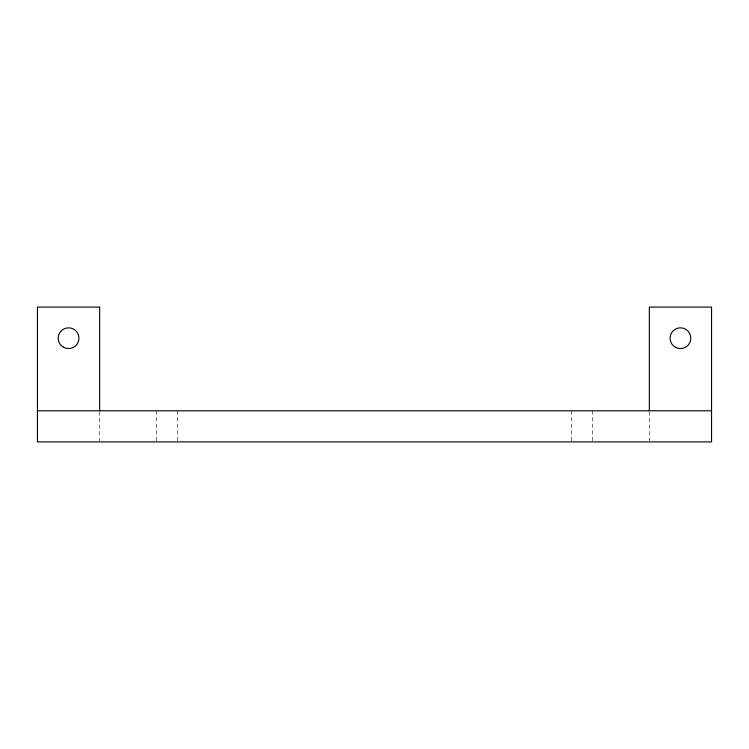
<?xml version="1.0" encoding="UTF-8"?>
<svg xmlns="http://www.w3.org/2000/svg" width="749" height="749" viewBox="0 0 749 749"><rect width="100%" height="100%" fill="white"/><g stroke="black" fill="none" stroke-linecap="round" stroke-linejoin="round"><path stroke-width="0.56" stroke-dasharray="3.75 2.81" d="M649.327 411.688L649.327 440.749M592.29 410.798L592.29 440.758M571.543 410.798L571.543 440.758M177.457 410.798L177.457 440.758M156.71 410.798L156.71 440.758M99.673 411.688L99.673 440.749"/><path stroke-width="1.12" d="M37.45 410.798L711.55 410.798M649.327 410.527L649.327 307.09L711.55 307.09L711.55 441.91L37.45 441.91L37.45 307.09L99.673 307.09L99.673 410.527M675.252 347.18A10.374 10.374 0 0 0 690.812 338.202A10.374 10.374 0 0 0 675.252 329.223A10.374 10.374 0 0 0 675.252 347.18M63.375 347.18A10.374 10.374 0 0 0 78.935 338.202A10.374 10.374 0 0 0 63.375 329.223A10.374 10.374 0 0 0 63.375 347.18"/></g></svg>
